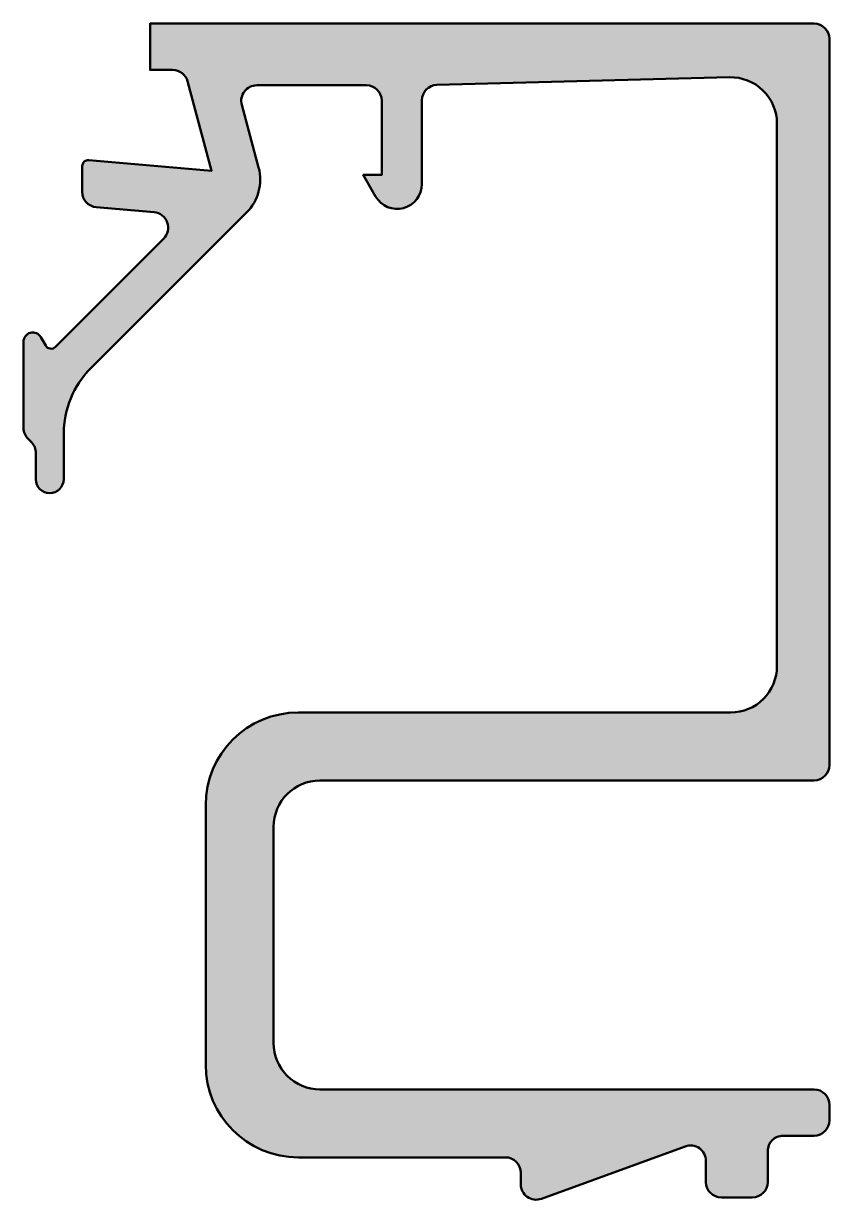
# Model space of a CAD drawing. Extents: x -4.1 to 22, y -38.1 to 0.
import ezdxf

# ---------------------------------------------------------------- set-up
doc = ezdxf.new("R2010")
doc.units = 0
doc.layers.add('0S-Alu contour', color=7, linetype='Continuous', lineweight=50)
doc.layers.add('0S-Alu hatch', color=252, linetype='Continuous', lineweight=25)

# ---------------------------------------------------------------- blocks, each defined once
blk = doc.blocks.new('492980__DB0D85AD_CD15_4D8A_9AAD_8517E2DCDC7F_')
at = {"layer": '0S-Alu hatch'}
h = blk.add_hatch(color=256, dxfattribs=at)
edge = h.paths.add_edge_path()
edge.add_line((-1.921320343559647, -11.15979797464466), (3.125588252297182, -6.112889378787837))
edge.add_arc((2.064928080517361, -5.052229207008016), 1.499999999999999, 315, 375)
edge.add_line((3.513816819950963, -4.664000639354234), (2.968649773276068, -2.62940952255126))
edge.add_ellipse((3.451612686420602, -2.5), major_axis=(-0.4999999999999998, 0), ratio=1, start_angle=-90, end_angle=15, ccw=False)
edge.add_line((3.451612686420602, -2), (7, -1.999999999999999))
edge.add_ellipse((7, -2.499999999999999), major_axis=(-0.5, 0), ratio=1, start_angle=180, end_angle=270, ccw=False)
edge.add_line((7.5, -2.5), (7.5, -4.9))
edge.add_line((7.5, -4.9), (6.899999999999999, -4.9))
edge.add_line((6.899999999999999, -4.9), (7.303589838486226, -5.599038105676658))
edge.add_arc((7.998076211353318, -5.198076211353317), 0.8019237886466823, 210, 360)
edge.add_line((8.799999999999997, -5.198076211353317), (8.799999999999997, -2.48712662514659))
edge.add_ellipse((9.299999999999997, -2.48712662514659), major_axis=(-0.5, 0), ratio=1, start_angle=271.494333589211, end_angle=360, ccw=False)
edge.add_line((9.286960957727652, -1.987296670685456), (18.76088287318296, -1.740150881926738))
edge.add_ellipse((18.8, -3.239640745310139), major_axis=(-1.499999999999997, 0), ratio=1, start_angle=180, end_angle=271.494333589211, ccw=False)
edge.add_line((20.3, -3.239640745310142), (20.30000000000001, -20.80000000041285))
edge.add_ellipse((18.8, -20.80000000041286), major_axis=(-1.499999999999996, 0), ratio=1, start_angle=89.99999999999989, end_angle=180, ccw=False)
edge.add_line((18.8, -22.30000000041286), (4.800000000000004, -22.30000000041285))
edge.add_arc((4.800000000000004, -25.30000000041285), 3.000000000000003, 90, 180)
edge.add_line((1.8, -25.30000000041285), (1.800000000000001, -33.70000000041286))
edge.add_arc((4.800000000000002, -33.70000000041286), 3, 180, 269.9999999999999)
edge.add_line((4.799999999999998, -36.70000000041286), (11.5, -36.70000000041285))
edge.add_ellipse((11.5, -37.20000000041286), major_axis=(-0.5000000000000071, 0), ratio=1, start_angle=180, end_angle=269.9999999999992, ccw=False)
edge.add_line((12, -37.20000000041286), (12.00000000000001, -37.56974740222616))
edge.add_arc((12.50000000000001, -37.56974740222617), 0.4999999999999983, 180, 289.9999999999999)
edge.add_line((12.67101007166284, -38.03959371261912), (17.32898992833717, -36.3442276929781))
edge.add_ellipse((17.50000000000001, -36.81407400337106), major_axis=(-0.5, 0), ratio=1, start_angle=180, end_angle=290.00000000000045, ccw=False)
edge.add_line((18, -36.81407400337106), (18, -37.50000000041285))
edge.add_arc((18.5, -37.50000000041286), 0.5, 180, 270)
edge.add_line((18.5, -38.00000000041285), (19.5, -38.00000000041285))
edge.add_arc((19.5, -37.50000000041286), 0.5, 270, 360)
edge.add_line((20, -37.50000000041286), (20, -36.50000000041285))
edge.add_ellipse((20.5, -36.50000000041285), major_axis=(-0.4999999999999965, 0), ratio=1, start_angle=269.9999999999996, end_angle=360, ccw=False)
edge.add_line((20.5, -36.00000000041286), (21.5, -36.00000000041286))
edge.add_arc((21.5, -35.50000000041285), 0.5, 270.0000000000004, 360)
edge.add_line((22, -35.50000000041285), (22.00000000000001, -35.00000000041286))
edge.add_arc((21.50000000000001, -35.00000000041286), 0.5, 0, 90)
edge.add_line((21.50000000000001, -34.50000000041285), (5.500000000000003, -34.50000000041285))
edge.add_ellipse((5.5, -33.00000000041285), major_axis=(-1.5, 0), ratio=1, start_angle=0, end_angle=90.00000000000011, ccw=False)
edge.add_line((4, -33.00000000041285), (3.999999999999998, -26.00000000041286))
edge.add_ellipse((5.500000000000005, -26.00000000041286), major_axis=(-1.500000000000007, 0), ratio=1, start_angle=270.0000000000001, end_angle=360, ccw=False)
edge.add_line((5.500000000000002, -24.50000000041285), (21.5, -24.50000000041285))
edge.add_arc((21.5, -24.00000000041285), 0.5, 270.0000000000004, 360)
edge.add_line((22, -24.00000000041285), (22, -0.5000000004034675))
edge.add_arc((21.50000000000469, -0.5000000003987742), 0.4999999999953069, 0, 89.9999999994622)
edge.add_line((21.50000000000939, -4.034673e-10), (0, 0))
edge.add_line((0, 0), (0, -1.5))
edge.add_line((0, -1.5), (0.7294476391798331, -1.5))
edge.add_ellipse((0.7294476391798336, -1.999999999999999), major_axis=(-0.4999999999999993, 0), ratio=1, start_angle=195, end_angle=270.00000000000006, ccw=False)
edge.add_line((1.212410552324366, -1.870590477448739), (1.988349238346826, -4.766433077242785))
edge.add_line((1.988349238346826, -4.766433077242785), (-1.982568851450468, -4.419022760595505))
edge.add_arc((-1.999999999999999, -4.618261700213854), 0.2000000000000004, 85.00000000000021, 180)
edge.add_line((-2.199999999999999, -4.618261700213854), (-2.2, -5.44756416930631))
edge.add_arc((-1.7, -5.44756416930631), 0.4999999999999992, 180, 265)
edge.add_line((-1.743577871373829, -5.945661518352181), (0.1288923091987846, -6.109481431942626))
edge.add_ellipse((0.0853144378249556, -6.607578780988498), major_axis=(-0.4999999999999991, 0), ratio=1, start_angle=135.0000000000001, end_angle=265, ccw=False)
edge.add_line((0.4388678284182289, -6.961132171581771), (-3.066657994613261, -10.46665799461326))
edge.add_ellipse((-3.20807935085057, -10.32523663837595), major_axis=(-0.1999999999999999, 0), ratio=1, start_angle=29.999999999999886, end_angle=135.0000000000001, ccw=False)
edge.add_line((-3.381284431607459, -10.42523663837595), (-3.540192378864665, -10.15))
edge.add_arc((-3.799999999999997, -10.3), 0.3000000000000006, 30.00000000000036, 180)
edge.add_line((-4.099999999999997, -10.3), (-4.099999999999999, -13.09289321881345))
edge.add_arc((-3.599999999999999, -13.09289321881345), 0.5, 180, 225.0000000000001)
edge.add_line((-3.953553390593272, -13.44644660940673), (-3.846446609406725, -13.55355339059327))
edge.add_ellipse((-4.200000000000003, -13.90710678118655), major_axis=(-0.5000000000000037, 0), ratio=1, start_angle=180, end_angle=224.9999999999998, ccw=False)
edge.add_line((-3.7, -13.90710678118655), (-3.7, -14.75))
edge.add_arc((-3.249999999999999, -14.75), 0.4500000000000007, 180, 360)
edge.add_line((-2.799999999999998, -14.75), (-2.799999999999998, -13.28111831820431))
edge.add_ellipse((0.2000000000000077, -13.2811183182043), major_axis=(-3.000000000000006, 0), ratio=1, start_angle=315.0000000000003, end_angle=360, ccw=False)
at = {"layer": '0S-Alu contour', "color": 7}
for points in [[(21.50000000000939, -4.034673e-10), (0, 0), (0, -1.5), (0.7294476391798331, -1.5)], [(22, -24.00000000041285), (22, -0.5000000004034675)], [(1.212410552324366, -1.870590477448739), (1.988349238346826, -4.766433077242785), (-1.982568851450468, -4.419022760595505)], [(9.286960957727652, -1.987296670685456), (18.76088287318296, -1.740150881926738)], [(3.451612686420602, -2), (7, -1.999999999999999)], [(3.513816819950963, -4.664000639354234), (2.968649773276068, -2.62940952255126)], [(7.5, -2.5), (7.5, -4.9), (6.899999999999999, -4.9), (7.303589838486226, -5.599038105676658)], [(8.799999999999997, -5.198076211353317), (8.799999999999997, -2.48712662514659)], [(20.3, -3.239640745310142), (20.30000000000001, -20.80000000041285)], [(-2.199999999999999, -4.618261700213854), (-2.2, -5.44756416930631)], [(-1.743577871373829, -5.945661518352181), (0.1288923091987846, -6.109481431942626)], [(-1.921320343559647, -11.15979797464466), (3.125588252297182, -6.112889378787837)], [(0.4388678284182289, -6.961132171581771), (-3.066657994613261, -10.46665799461326)], [(-3.381284431607459, -10.42523663837595), (-3.540192378864665, -10.15)], [(-4.099999999999997, -10.3), (-4.099999999999999, -13.09289321881345)], [(-2.799999999999998, -14.75), (-2.799999999999998, -13.28111831820431)], [(-3.953553390593272, -13.44644660940673), (-3.846446609406725, -13.55355339059327)], [(-3.7, -13.90710678118655), (-3.7, -14.75)], [(18.8, -22.30000000041286), (4.800000000000004, -22.30000000041285)], [(5.500000000000002, -24.50000000041285), (21.5, -24.50000000041285)], [(1.8, -25.30000000041285), (1.800000000000001, -33.70000000041286)], [(4, -33.00000000041285), (3.999999999999998, -26.00000000041286)], [(21.50000000000001, -34.50000000041285), (5.500000000000003, -34.50000000041285)], [(22, -35.50000000041285), (22.00000000000001, -35.00000000041286)], [(20.5, -36.00000000041286), (21.5, -36.00000000041286)], [(12.67101007166284, -38.03959371261912), (17.32898992833717, -36.3442276929781)], [(20, -37.50000000041286), (20, -36.50000000041285)], [(4.799999999999998, -36.70000000041286), (11.5, -36.70000000041285)], [(18, -36.81407400337106), (18, -37.50000000041285)], [(12, -37.20000000041286), (12.00000000000001, -37.56974740222616)], [(18.5, -38.00000000041285), (19.5, -38.00000000041285)]]:
    blk.add_lwpolyline(points, dxfattribs=at)
for centre, radius, start, end in [((21.50000000000469, -0.5000000003987742), 0.4999999999953069, 0, 89.9999999994622), ((-1.999999999999999, -4.618261700213854), 0.2000000000000004, 85.00000000000021, 180), ((2.064928080517361, -5.052229207008016), 1.499999999999999, 315, 15.00000000000004), ((7.998076211353318, -5.198076211353317), 0.8019237886466823, 210, 0), ((-1.7, -5.44756416930631), 0.4999999999999992, 180, 265), ((-3.799999999999997, -10.3), 0.3000000000000006, 30.00000000000036, 180), ((-3.599999999999999, -13.09289321881345), 0.5, 180, 225.0000000000001), ((-3.249999999999999, -14.75), 0.4500000000000007, 180, 0), ((4.800000000000004, -25.30000000041285), 3.000000000000003, 90, 180), ((21.5, -24.00000000041285), 0.5, 270.0000000000004, 0), ((4.800000000000002, -33.70000000041286), 3, 180, 269.9999999999999), ((21.50000000000001, -35.00000000041286), 0.5, 0, 90), ((21.5, -35.50000000041285), 0.5, 270.0000000000004, 0), ((12.50000000000001, -37.56974740222617), 0.4999999999999983, 180, 289.9999999999999), ((18.5, -37.50000000041286), 0.5, 180, 270), ((19.5, -37.50000000041286), 0.5, 270, 0)]:
    blk.add_arc(centre, radius, start, end, dxfattribs=at)
at = {"layer": '0S-Alu contour', "color": 7, "extrusion": (0, 0, -1)}
for centre, radius, start, end in [((-0.7294476391798336, -1.999999999999999), 0.4999999999999993, 89.99999999999994, 165), ((-18.8, -3.239640745310139), 1.499999999999997, 88.50566641078899, 180), ((-3.451612686420602, -2.5), 0.4999999999999998, 345, 90), ((-7, -2.499999999999999), 0.5, 90, 180), ((-9.299999999999997, -2.48712662514659), 0.5, 0, 88.50566641078899), ((-0.0853144378249556, -6.607578780988498), 0.4999999999999991, 95, 225), ((3.20807935085057, -10.32523663837595), 0.1999999999999999, 224.9999999999999, 330.0000000000001), ((-0.2000000000000077, -13.2811183182043), 3.000000000000006, 0, 44.99999999999974), ((4.200000000000003, -13.90710678118655), 0.5000000000000037, 135.0000000000002, 180), ((-18.8, -20.80000000041286), 1.499999999999996, 180, 270.0000000000001), ((-5.500000000000005, -26.00000000041286), 1.500000000000007, 0, 89.99999999999991), ((-5.5, -33.00000000041285), 1.5, 269.9999999999999, 0), ((-20.5, -36.50000000041285), 0.4999999999999965, 0, 90.0000000000004), ((-17.50000000000001, -36.81407400337106), 0.5, 69.99999999999953, 180), ((-11.5, -37.20000000041286), 0.5000000000000071, 90.00000000000081, 180)]:
    blk.add_arc(centre, radius, start, end, dxfattribs=at)
blk = doc.blocks.new('492980__D7FC2BB4_2673_4D35_8155_6DC8842360D6_')
at = {"layer": '0S-Alu contour', "color": 7}
blk.add_blockref('492980__DB0D85AD_CD15_4D8A_9AAD_8517E2DCDC7F_', (0, 0), dxfattribs=at)

msp = doc.modelspace()

# ---------------------------------------------------------------- block references
at = {"layer": '0S-Alu contour', "color": 7}
msp.add_blockref('492980__D7FC2BB4_2673_4D35_8155_6DC8842360D6_', (0, 0), dxfattribs=at)

doc.saveas('drawing.dxf')
